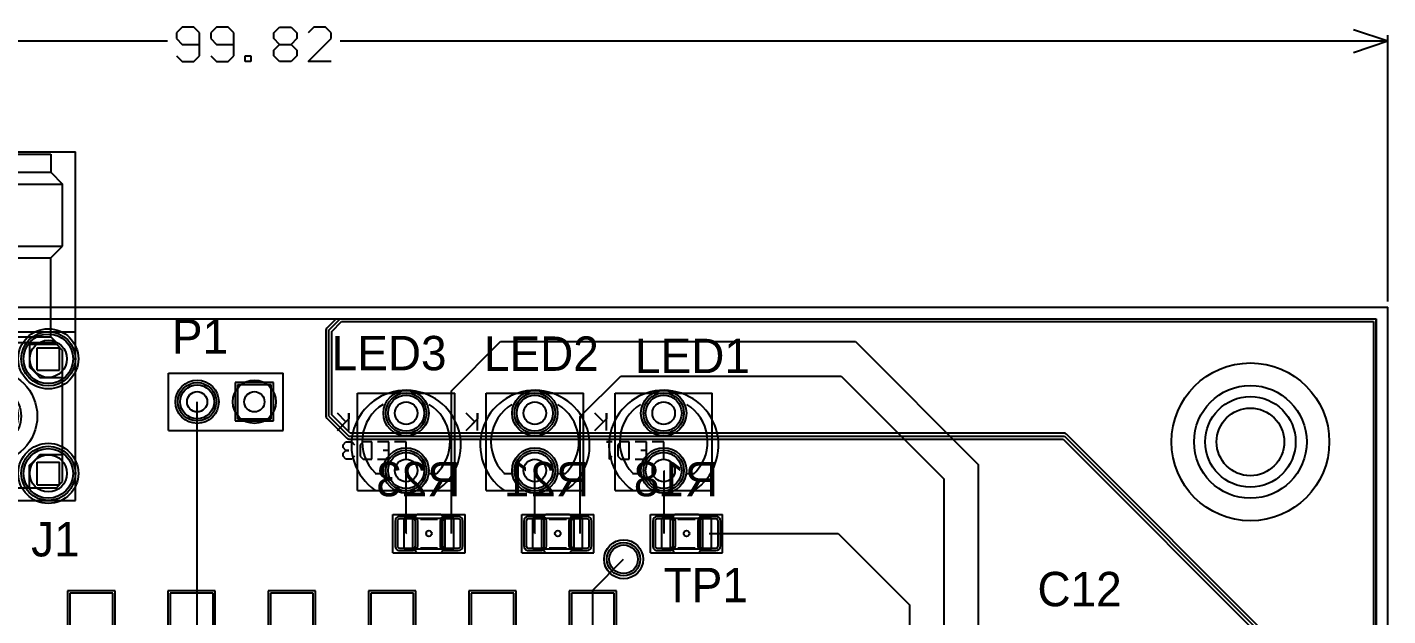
# Model space of a CAD drawing. Header units: millimetres. Extents: x 33 to 144, y 76 to 149.
# Drawn here: x 83.8 to 144.1, y 122.8 to 148.9 of the extents above; entities that cross this region are included whole.
import ezdxf

# ---------------------------------------------------------------- set-up
doc = ezdxf.new("R2010")
doc.units = ezdxf.units.MM
for name, color, linetype in [('BottomLayer', 5, 'Continuous'), ('BottomOverlay', 54, 'Continuous'), ('BottomPaste', 16, 'Continuous'), ('BottomSolder', 6, 'Continuous'), ('DrillGuide', 244, 'Continuous'), ('InternalPlane1', 76, 'Continuous'), ('InternalPlane2', 16, 'Continuous'), ('Mechanical13', 56, 'Continuous'), ('Mechanical15', 56, 'Continuous'), ('MultiLayer', 9, 'Continuous'), ('PadHoleLayer', 156, 'Continuous'), ('TopLayer', 1, 'Continuous'), ('TopOverlay', 2, 'Continuous'), ('TopPaste', 8, 'Continuous'), ('TopSolder', 216, 'Continuous'), ('ViaHoleLayer', 16, 'Continuous')]:
    doc.layers.add(name, color=color, linetype=linetype)

# ---------------------------------------------------------------- blocks, each defined once
blk = doc.blocks.new('RESC2012X70N_B_9')
at = {"layer": 'BottomLayer'}
for p, q in [((-0.7, 0.65), (-1.3, 0.65)), ((-0.525, 0.85), (-0.725, 0.65)), ((-0.725, 0.65), (-0.725, -0.65)), ((0.525, 0.85), (-0.525, 0.85)), ((0.725, 0.65), (0.525, 0.85)), ((1.3, 0.65), (0.7, 0.65)), ((0.725, -0.65), (0.725, 0.65)), ((-1.4, 0.55), (-1.4, -0.55)), ((-0.6, -0.55), (-0.6, 0.55)), ((0.6, 0.55), (0.6, -0.55)), ((1.4, -0.55), (1.4, 0.55)), ((-1.3, -0.65), (-0.7, -0.65)), ((-0.725, -0.65), (-0.525, -0.85)), ((-0.525, -0.85), (0.525, -0.85)), ((0.525, -0.85), (0.725, -0.65)), ((0.7, -0.65), (1.3, -0.65))]:
    blk.add_line(p, q, dxfattribs=at)
for centre, start, end in [((-1.3, 0.55), 90, 180), ((-0.7, 0.55), 0, 90), ((0.7, 0.55), 90, 180), ((1.3, 0.55), 0, 90), ((-1.3, -0.55), 180, 270), ((-0.7, -0.55), 270, 0), ((0.7, -0.55), 180, 270), ((1.3, -0.55), 270, 0)]:
    blk.add_arc(centre, 0.1, start, end, dxfattribs=at)
at = {"layer": 'BottomOverlay'}
for p, q in [((-0.381, 0.635), (0.381, 0.635)), ((-0.381, -0.635), (0.381, -0.635))]:
    blk.add_line(p, q, dxfattribs=at)
at = {"layer": 'BottomPaste'}
for p, q in [((-0.7, 0.65), (-1.3, 0.65)), ((1.3, 0.65), (0.7, 0.65)), ((-1.4, 0.55), (-1.4, -0.55)), ((-0.6, -0.55), (-0.6, 0.55)), ((0.6, 0.55), (0.6, -0.55)), ((1.4, -0.55), (1.4, 0.55)), ((-1.3, -0.65), (-0.7, -0.65)), ((0.7, -0.65), (1.3, -0.65))]:
    blk.add_line(p, q, dxfattribs=at)
for centre, start, end in [((-1.3, 0.55), 90, 180), ((-0.7, 0.55), 0, 90), ((0.7, 0.55), 90, 180), ((1.3, 0.55), 0, 90), ((-1.3, -0.55), 180, 270), ((-0.7, -0.55), 270, 0), ((0.7, -0.55), 180, 270), ((1.3, -0.55), 270, 0)]:
    blk.add_arc(centre, 0.1, start, end, dxfattribs=at)
at = {"layer": 'BottomSolder'}
for p, q in [((-0.7, 0.752), (-1.3, 0.752)), ((1.3, 0.752), (0.7, 0.752)), ((-1.502, 0.55), (-1.502, -0.55)), ((-0.498, -0.55), (-0.498, 0.55)), ((0.498, 0.55), (0.498, -0.55)), ((1.502, -0.55), (1.502, 0.55)), ((-1.3, -0.752), (-0.7, -0.752)), ((0.7, -0.752), (1.3, -0.752))]:
    blk.add_line(p, q, dxfattribs=at)
for centre, start, end in [((-1.3, 0.55), 90, 180), ((-0.7, 0.55), 0, 90), ((0.7, 0.55), 90, 180), ((1.3, 0.55), 0, 90), ((-1.3, -0.55), 180, 270), ((-0.7, -0.55), 270, 0), ((0.7, -0.55), 180, 270), ((1.3, -0.55), 270, 0)]:
    blk.add_arc(centre, 0.202, start, end, dxfattribs=at)
at = {"layer": 'Mechanical13'}
for p, q in [((-1.1, 0.675), (-0.6, 0.675)), ((-1.1, -0.675), (-1.1, 0.675)), ((-0.6, -0.675), (-0.6, 0.675)), ((-0.6, 0.674), (0.6, 0.674)), ((-0.6, 0.674), (0.6, 0.674)), ((0.6, -0.675), (0.6, 0.675)), ((0.6, 0.675), (1.1, 0.675)), ((1.1, -0.675), (1.1, 0.675)), ((-1.1, -0.675), (-0.6, -0.675)), ((-0.6, -0.674), (0.6, -0.674)), ((-0.6, -0.674), (0.6, -0.674)), ((0.6, -0.675), (1.1, -0.675))]:
    blk.add_line(p, q, dxfattribs=at)
at = {"layer": 'Mechanical15'}
for p, q in [((-1.6, 0.85), (1.6, 0.85)), ((-1.6, -0.85), (-1.6, 0.85)), ((1.6, -0.85), (1.6, 0.85)), ((-1.6, -0.85), (1.6, -0.85))]:
    blk.add_line(p, q, dxfattribs=at)
blk.add_circle((0, 0), 0.127, dxfattribs=at)
blk = doc.blocks.new('RESC2012X70N_B_10')
at = {"layer": 'BottomLayer'}
for p, q in [((-0.7, 0.65), (-1.3, 0.65)), ((-0.525, 0.85), (-0.725, 0.65)), ((-0.725, 0.65), (-0.725, -0.65)), ((0.525, 0.85), (-0.525, 0.85)), ((0.725, 0.65), (0.525, 0.85)), ((1.3, 0.65), (0.7, 0.65)), ((0.725, -0.65), (0.725, 0.65)), ((-1.4, 0.55), (-1.4, -0.55)), ((-0.6, -0.55), (-0.6, 0.55)), ((0.6, 0.55), (0.6, -0.55)), ((1.4, -0.55), (1.4, 0.55)), ((-1.3, -0.65), (-0.7, -0.65)), ((-0.725, -0.65), (-0.525, -0.85)), ((-0.525, -0.85), (0.525, -0.85)), ((0.525, -0.85), (0.725, -0.65)), ((0.7, -0.65), (1.3, -0.65))]:
    blk.add_line(p, q, dxfattribs=at)
for centre, start, end in [((-1.3, 0.55), 90, 180), ((-0.7, 0.55), 0, 90), ((0.7, 0.55), 90, 180), ((1.3, 0.55), 0, 90), ((-1.3, -0.55), 180, 270), ((-0.7, -0.55), 270, 0), ((0.7, -0.55), 180, 270), ((1.3, -0.55), 270, 0)]:
    blk.add_arc(centre, 0.1, start, end, dxfattribs=at)
at = {"layer": 'BottomOverlay'}
for p, q in [((-0.381, 0.635), (0.381, 0.635)), ((-0.381, -0.635), (0.381, -0.635))]:
    blk.add_line(p, q, dxfattribs=at)
at = {"layer": 'BottomPaste'}
for p, q in [((-0.7, 0.65), (-1.3, 0.65)), ((1.3, 0.65), (0.7, 0.65)), ((-1.4, 0.55), (-1.4, -0.55)), ((-0.6, -0.55), (-0.6, 0.55)), ((0.6, 0.55), (0.6, -0.55)), ((1.4, -0.55), (1.4, 0.55)), ((-1.3, -0.65), (-0.7, -0.65)), ((0.7, -0.65), (1.3, -0.65))]:
    blk.add_line(p, q, dxfattribs=at)
for centre, start, end in [((-1.3, 0.55), 90, 180), ((-0.7, 0.55), 0, 90), ((0.7, 0.55), 90, 180), ((1.3, 0.55), 0, 90), ((-1.3, -0.55), 180, 270), ((-0.7, -0.55), 270, 0), ((0.7, -0.55), 180, 270), ((1.3, -0.55), 270, 0)]:
    blk.add_arc(centre, 0.1, start, end, dxfattribs=at)
at = {"layer": 'BottomSolder'}
for p, q in [((-0.7, 0.752), (-1.3, 0.752)), ((1.3, 0.752), (0.7, 0.752)), ((-1.502, 0.55), (-1.502, -0.55)), ((-0.498, -0.55), (-0.498, 0.55)), ((0.498, 0.55), (0.498, -0.55)), ((1.502, -0.55), (1.502, 0.55)), ((-1.3, -0.752), (-0.7, -0.752)), ((0.7, -0.752), (1.3, -0.752))]:
    blk.add_line(p, q, dxfattribs=at)
for centre, start, end in [((-1.3, 0.55), 90, 180), ((-0.7, 0.55), 0, 90), ((0.7, 0.55), 90, 180), ((1.3, 0.55), 0, 90), ((-1.3, -0.55), 180, 270), ((-0.7, -0.55), 270, 0), ((0.7, -0.55), 180, 270), ((1.3, -0.55), 270, 0)]:
    blk.add_arc(centre, 0.202, start, end, dxfattribs=at)
at = {"layer": 'Mechanical13'}
for p, q in [((-1.1, 0.675), (-0.6, 0.675)), ((-1.1, -0.675), (-1.1, 0.675)), ((-0.6, -0.675), (-0.6, 0.675)), ((-0.6, 0.674), (0.6, 0.674)), ((-0.6, 0.674), (0.6, 0.674)), ((0.6, -0.675), (0.6, 0.675)), ((0.6, 0.675), (1.1, 0.675)), ((1.1, -0.675), (1.1, 0.675)), ((-1.1, -0.675), (-0.6, -0.675)), ((-0.6, -0.674), (0.6, -0.674)), ((-0.6, -0.674), (0.6, -0.674)), ((0.6, -0.675), (1.1, -0.675))]:
    blk.add_line(p, q, dxfattribs=at)
at = {"layer": 'Mechanical15'}
for p, q in [((-1.6, 0.85), (1.6, 0.85)), ((-1.6, -0.85), (-1.6, 0.85)), ((1.6, -0.85), (1.6, 0.85)), ((-1.6, -0.85), (1.6, -0.85))]:
    blk.add_line(p, q, dxfattribs=at)
blk.add_circle((0, 0), 0.127, dxfattribs=at)
blk = doc.blocks.new('RESC2012X70N_B_11')
at = {"layer": 'BottomLayer'}
for p, q in [((-0.7, 0.65), (-1.3, 0.65)), ((-0.525, 0.85), (-0.725, 0.65)), ((-0.725, 0.65), (-0.725, -0.65)), ((0.525, 0.85), (-0.525, 0.85)), ((0.725, 0.65), (0.525, 0.85)), ((1.3, 0.65), (0.7, 0.65)), ((0.725, -0.65), (0.725, 0.65)), ((-1.4, 0.55), (-1.4, -0.55)), ((-0.6, -0.55), (-0.6, 0.55)), ((0.6, 0.55), (0.6, -0.55)), ((1.4, -0.55), (1.4, 0.55)), ((-1.3, -0.65), (-0.7, -0.65)), ((-0.725, -0.65), (-0.525, -0.85)), ((-0.525, -0.85), (0.525, -0.85)), ((0.525, -0.85), (0.725, -0.65)), ((0.7, -0.65), (1.3, -0.65))]:
    blk.add_line(p, q, dxfattribs=at)
for centre, start, end in [((-1.3, 0.55), 90, 180), ((-0.7, 0.55), 0, 90), ((0.7, 0.55), 90, 180), ((1.3, 0.55), 0, 90), ((-1.3, -0.55), 180, 270), ((-0.7, -0.55), 270, 0), ((0.7, -0.55), 180, 270), ((1.3, -0.55), 270, 0)]:
    blk.add_arc(centre, 0.1, start, end, dxfattribs=at)
at = {"layer": 'BottomOverlay'}
for p, q in [((-0.381, 0.635), (0.381, 0.635)), ((-0.381, -0.635), (0.381, -0.635))]:
    blk.add_line(p, q, dxfattribs=at)
at = {"layer": 'BottomPaste'}
for p, q in [((-0.7, 0.65), (-1.3, 0.65)), ((1.3, 0.65), (0.7, 0.65)), ((-1.4, 0.55), (-1.4, -0.55)), ((-0.6, -0.55), (-0.6, 0.55)), ((0.6, 0.55), (0.6, -0.55)), ((1.4, -0.55), (1.4, 0.55)), ((-1.3, -0.65), (-0.7, -0.65)), ((0.7, -0.65), (1.3, -0.65))]:
    blk.add_line(p, q, dxfattribs=at)
for centre, start, end in [((-1.3, 0.55), 90, 180), ((-0.7, 0.55), 0, 90), ((0.7, 0.55), 90, 180), ((1.3, 0.55), 0, 90), ((-1.3, -0.55), 180, 270), ((-0.7, -0.55), 270, 0), ((0.7, -0.55), 180, 270), ((1.3, -0.55), 270, 0)]:
    blk.add_arc(centre, 0.1, start, end, dxfattribs=at)
at = {"layer": 'BottomSolder'}
for p, q in [((-0.7, 0.752), (-1.3, 0.752)), ((1.3, 0.752), (0.7, 0.752)), ((-1.502, 0.55), (-1.502, -0.55)), ((-0.498, -0.55), (-0.498, 0.55)), ((0.498, 0.55), (0.498, -0.55)), ((1.502, -0.55), (1.502, 0.55)), ((-1.3, -0.752), (-0.7, -0.752)), ((0.7, -0.752), (1.3, -0.752))]:
    blk.add_line(p, q, dxfattribs=at)
for centre, start, end in [((-1.3, 0.55), 90, 180), ((-0.7, 0.55), 0, 90), ((0.7, 0.55), 90, 180), ((1.3, 0.55), 0, 90), ((-1.3, -0.55), 180, 270), ((-0.7, -0.55), 270, 0), ((0.7, -0.55), 180, 270), ((1.3, -0.55), 270, 0)]:
    blk.add_arc(centre, 0.202, start, end, dxfattribs=at)
at = {"layer": 'Mechanical13'}
for p, q in [((-1.1, 0.675), (-0.6, 0.675)), ((-1.1, -0.675), (-1.1, 0.675)), ((-0.6, -0.675), (-0.6, 0.675)), ((-0.6, 0.674), (0.6, 0.674)), ((-0.6, 0.674), (0.6, 0.674)), ((0.6, -0.675), (0.6, 0.675)), ((0.6, 0.675), (1.1, 0.675)), ((1.1, -0.675), (1.1, 0.675)), ((-1.1, -0.675), (-0.6, -0.675)), ((-0.6, -0.674), (0.6, -0.674)), ((-0.6, -0.674), (0.6, -0.674)), ((0.6, -0.675), (1.1, -0.675))]:
    blk.add_line(p, q, dxfattribs=at)
at = {"layer": 'Mechanical15'}
for p, q in [((-1.6, 0.85), (1.6, 0.85)), ((-1.6, -0.85), (-1.6, 0.85)), ((1.6, -0.85), (1.6, 0.85)), ((-1.6, -0.85), (1.6, -0.85))]:
    blk.add_line(p, q, dxfattribs=at)
blk.add_circle((0, 0), 0.127, dxfattribs=at)
blk = doc.blocks.new('DRA818__________34')
at = {"layer": 'DrillGuide'}
for p, q in [((12.829, 10.3), (12.321, 10.3)), ((12.575, 10.554), (12.575, 10.046))]:
    blk.add_line(p, q, dxfattribs=at)
at = {"layer": 'TopLayer'}
for p, q in [((-15.075, 12.05), (-15.075, 8.55)), ((-13.175, 12.05), (-15.075, 12.05)), ((-13.175, 8.55), (-13.175, 12.05)), ((-10.625, 12.05), (-10.625, 8.55)), ((-8.725, 12.05), (-10.625, 12.05)), ((-8.725, 8.55), (-8.725, 12.05)), ((-6.175, 12.05), (-6.175, 8.55)), ((-4.275, 12.05), (-6.175, 12.05)), ((-4.275, 8.55), (-4.275, 12.05)), ((-1.725, 12.05), (-1.725, 8.55)), ((0.175, 12.05), (-1.725, 12.05)), ((0.175, 8.55), (0.175, 12.05)), ((2.725, 12.05), (2.725, 8.55)), ((4.625, 12.05), (2.725, 12.05)), ((4.625, 8.55), (4.625, 12.05)), ((7.175, 12.05), (7.175, 8.55)), ((9.075, 12.05), (7.175, 12.05)), ((9.075, 8.55), (9.075, 12.05)), ((11.625, 12.05), (11.625, 8.55)), ((13.525, 12.05), (11.625, 12.05)), ((13.525, 8.55), (13.525, 12.05)), ((-22.1, 9.2), (-22.1, 2.5)), ((-17.5, 9.2), (-22.1, 9.2)), ((-17.5, 2.5), (-17.5, 9.2)), ((-15.075, 8.55), (-13.175, 8.55)), ((-10.625, 8.55), (-8.725, 8.55)), ((-6.175, 8.55), (-4.275, 8.55)), ((-1.725, 8.55), (0.175, 8.55)), ((2.725, 8.55), (4.625, 8.55)), ((7.175, 8.55), (9.075, 8.55)), ((11.625, 8.55), (13.525, 8.55)), ((19.95, 7.449), (16.45, 7.449)), ((16.45, 7.449), (16.45, 5.549)), ((19.95, 5.549), (19.95, 7.449)), ((16.45, 5.549), (19.95, 5.549)), ((-22.1, 2.5), (-17.5, 2.5)), ((19.95, 2.85), (16.45, 2.85)), ((16.45, 2.85), (16.45, 0.95)), ((19.95, 0.95), (19.95, 2.85)), ((16.45, 0.95), (19.95, 0.95)), ((-22.1, -1.1), (-22.1, -10)), ((-17.5, -1.1), (-22.1, -1.1)), ((-17.5, -10), (-17.5, -1.1)), ((19.95, -1.751), (16.45, -1.751)), ((16.45, -1.751), (16.45, -3.651)), ((19.95, -3.651), (19.95, -1.751)), ((16.45, -3.651), (19.95, -3.651)), ((19.95, -6.351), (16.45, -6.351)), ((16.45, -6.351), (16.45, -8.251)), ((19.95, -8.251), (19.95, -6.351)), ((16.45, -8.251), (19.95, -8.251)), ((-15.075, -9.35), (-15.075, -12.85)), ((-13.175, -9.35), (-15.075, -9.35)), ((-13.175, -12.85), (-13.175, -9.35)), ((-10.625, -9.35), (-10.625, -12.85)), ((-8.725, -9.35), (-10.625, -9.35)), ((-8.725, -12.85), (-8.725, -9.35)), ((-6.175, -9.35), (-6.175, -12.85)), ((-4.275, -9.35), (-6.175, -9.35)), ((-4.275, -12.85), (-4.275, -9.35)), ((-1.725, -9.35), (-1.725, -12.85)), ((0.175, -9.35), (-1.725, -9.35)), ((0.175, -12.85), (0.175, -9.35)), ((2.725, -9.35), (2.725, -12.85)), ((4.625, -9.35), (2.725, -9.35)), ((4.625, -12.85), (4.625, -9.35)), ((7.175, -9.35), (7.175, -12.85)), ((9.075, -9.35), (7.175, -9.35)), ((9.075, -12.85), (9.075, -9.35)), ((11.625, -9.35), (11.625, -12.85)), ((13.525, -9.35), (11.625, -9.35)), ((13.525, -12.85), (13.525, -9.35)), ((-22.1, -10), (-17.5, -10)), ((-15.075, -12.85), (-13.175, -12.85)), ((-10.625, -12.85), (-8.725, -12.85)), ((-6.175, -12.85), (-4.275, -12.85)), ((-1.725, -12.85), (0.175, -12.85)), ((2.725, -12.85), (4.625, -12.85)), ((7.175, -12.85), (9.075, -12.85)), ((11.625, -12.85), (13.525, -12.85))]:
    blk.add_line(p, q, dxfattribs=at)
at = {"layer": 'TopOverlay'}
for p, q in [((-18.415, 9.144), (-18.415, -9.906)), ((17.145, 9.144), (-18.415, 9.144)), ((17.145, 9.144), (17.145, -9.906)), ((17.145, -9.906), (-18.415, -9.906))]:
    blk.add_line(p, q, dxfattribs=at)
blk.add_circle((-17.2, 11.6), 0.764, dxfattribs=at)
at = {"layer": 'TopPaste'}
for p, q in [((-15.075, 12.05), (-15.075, 8.55)), ((-13.175, 12.05), (-15.075, 12.05)), ((-13.175, 8.55), (-13.175, 12.05)), ((-10.625, 12.05), (-10.625, 8.55)), ((-8.725, 12.05), (-10.625, 12.05)), ((-8.725, 8.55), (-8.725, 12.05)), ((-6.175, 12.05), (-6.175, 8.55)), ((-4.275, 12.05), (-6.175, 12.05)), ((-4.275, 8.55), (-4.275, 12.05)), ((-1.725, 12.05), (-1.725, 8.55)), ((0.175, 12.05), (-1.725, 12.05)), ((0.175, 8.55), (0.175, 12.05)), ((2.725, 12.05), (2.725, 8.55)), ((4.625, 12.05), (2.725, 12.05)), ((4.625, 8.55), (4.625, 12.05)), ((7.175, 12.05), (7.175, 8.55)), ((9.075, 12.05), (7.175, 12.05)), ((9.075, 8.55), (9.075, 12.05)), ((11.625, 12.05), (11.625, 8.55)), ((13.525, 12.05), (11.625, 12.05)), ((13.525, 8.55), (13.525, 12.05)), ((-15.075, 8.55), (-13.175, 8.55)), ((-10.625, 8.55), (-8.725, 8.55)), ((-6.175, 8.55), (-4.275, 8.55)), ((-1.725, 8.55), (0.175, 8.55)), ((2.725, 8.55), (4.625, 8.55)), ((7.175, 8.55), (9.075, 8.55)), ((11.625, 8.55), (13.525, 8.55)), ((19.95, 7.449), (16.45, 7.449)), ((16.45, 7.449), (16.45, 5.549)), ((19.95, 5.549), (19.95, 7.449)), ((16.45, 5.549), (19.95, 5.549)), ((19.95, 2.85), (16.45, 2.85)), ((16.45, 2.85), (16.45, 0.95)), ((19.95, 0.95), (19.95, 2.85)), ((16.45, 0.95), (19.95, 0.95)), ((19.95, -1.751), (16.45, -1.751)), ((16.45, -1.751), (16.45, -3.651)), ((19.95, -3.651), (19.95, -1.751)), ((16.45, -3.651), (19.95, -3.651)), ((19.95, -6.351), (16.45, -6.351)), ((16.45, -6.351), (16.45, -8.251)), ((19.95, -8.251), (19.95, -6.351)), ((16.45, -8.251), (19.95, -8.251)), ((-15.075, -9.35), (-15.075, -12.85)), ((-13.175, -9.35), (-15.075, -9.35)), ((-13.175, -12.85), (-13.175, -9.35)), ((-10.625, -9.35), (-10.625, -12.85)), ((-8.725, -9.35), (-10.625, -9.35)), ((-8.725, -12.85), (-8.725, -9.35)), ((-6.175, -9.35), (-6.175, -12.85)), ((-4.275, -9.35), (-6.175, -9.35)), ((-4.275, -12.85), (-4.275, -9.35)), ((-1.725, -9.35), (-1.725, -12.85)), ((0.175, -9.35), (-1.725, -9.35)), ((0.175, -12.85), (0.175, -9.35)), ((2.725, -9.35), (2.725, -12.85)), ((4.625, -9.35), (2.725, -9.35)), ((4.625, -12.85), (4.625, -9.35)), ((7.175, -9.35), (7.175, -12.85)), ((9.075, -9.35), (7.175, -9.35)), ((9.075, -12.85), (9.075, -9.35)), ((11.625, -9.35), (11.625, -12.85)), ((13.525, -9.35), (11.625, -9.35)), ((13.525, -12.85), (13.525, -9.35)), ((-15.075, -12.85), (-13.175, -12.85)), ((-10.625, -12.85), (-8.725, -12.85)), ((-6.175, -12.85), (-4.275, -12.85)), ((-1.725, -12.85), (0.175, -12.85)), ((2.725, -12.85), (4.625, -12.85)), ((7.175, -12.85), (9.075, -12.85)), ((11.625, -12.85), (13.525, -12.85))]:
    blk.add_line(p, q, dxfattribs=at)
at = {"layer": 'TopSolder'}
for p, q in [((-15.177, 12.152), (-15.177, 8.448)), ((-13.073, 12.152), (-15.177, 12.152)), ((-13.073, 8.448), (-13.073, 12.152)), ((-10.727, 12.152), (-10.727, 8.448)), ((-8.623, 12.152), (-10.727, 12.152)), ((-8.623, 8.448), (-8.623, 12.152)), ((-6.277, 12.152), (-6.277, 8.448)), ((-4.173, 12.152), (-6.277, 12.152)), ((-4.173, 8.448), (-4.173, 12.152)), ((-1.827, 12.152), (-1.827, 8.448)), ((0.277, 12.152), (-1.827, 12.152)), ((0.277, 8.448), (0.277, 12.152)), ((2.623, 12.152), (2.623, 8.448)), ((4.727, 12.152), (2.623, 12.152)), ((4.727, 8.448), (4.727, 12.152)), ((7.073, 12.152), (7.073, 8.448)), ((9.177, 12.152), (7.073, 12.152)), ((9.177, 8.448), (9.177, 12.152)), ((11.523, 12.152), (11.523, 8.448)), ((13.627, 12.152), (11.523, 12.152)), ((13.627, 8.448), (13.627, 12.152)), ((-15.177, 8.448), (-13.073, 8.448)), ((-10.727, 8.448), (-8.623, 8.448)), ((-6.277, 8.448), (-4.173, 8.448)), ((-1.827, 8.448), (0.277, 8.448)), ((2.623, 8.448), (4.727, 8.448)), ((7.073, 8.448), (9.177, 8.448)), ((11.523, 8.448), (13.627, 8.448)), ((20.052, 7.551), (16.348, 7.551)), ((16.348, 7.551), (16.348, 5.447)), ((20.052, 5.447), (20.052, 7.551)), ((16.348, 5.447), (20.052, 5.447)), ((20.052, 2.952), (16.348, 2.952)), ((16.348, 2.952), (16.348, 0.848)), ((20.052, 0.848), (20.052, 2.952)), ((16.348, 0.848), (20.052, 0.848)), ((20.052, -1.649), (16.348, -1.649)), ((16.348, -1.649), (16.348, -3.753)), ((20.052, -3.753), (20.052, -1.649)), ((16.348, -3.753), (20.052, -3.753)), ((20.052, -6.249), (16.348, -6.249)), ((16.348, -6.249), (16.348, -8.353)), ((20.052, -8.353), (20.052, -6.249)), ((16.348, -8.353), (20.052, -8.353)), ((-15.177, -9.248), (-15.177, -12.952)), ((-13.073, -9.248), (-15.177, -9.248)), ((-13.073, -12.952), (-13.073, -9.248)), ((-10.727, -9.248), (-10.727, -12.952)), ((-8.623, -9.248), (-10.727, -9.248)), ((-8.623, -12.952), (-8.623, -9.248)), ((-6.277, -9.248), (-6.277, -12.952)), ((-4.173, -9.248), (-6.277, -9.248)), ((-4.173, -12.952), (-4.173, -9.248)), ((-1.827, -9.248), (-1.827, -12.952)), ((0.277, -9.248), (-1.827, -9.248)), ((0.277, -12.952), (0.277, -9.248)), ((2.623, -9.248), (2.623, -12.952)), ((4.727, -9.248), (2.623, -9.248)), ((4.727, -12.952), (4.727, -9.248)), ((7.073, -9.248), (7.073, -12.952)), ((9.177, -9.248), (7.073, -9.248)), ((9.177, -12.952), (9.177, -9.248)), ((11.523, -9.248), (11.523, -12.952)), ((13.627, -9.248), (11.523, -9.248)), ((13.627, -12.952), (13.627, -9.248)), ((-15.177, -12.952), (-13.073, -12.952)), ((-10.727, -12.952), (-8.623, -12.952)), ((-6.277, -12.952), (-4.173, -12.952)), ((-1.827, -12.952), (0.277, -12.952)), ((2.623, -12.952), (4.727, -12.952)), ((7.073, -12.952), (9.177, -12.952)), ((11.523, -12.952), (13.627, -12.952))]:
    blk.add_line(p, q, dxfattribs=at)
blk = doc.blocks.new('TP_R60_37')
at = {"layer": 'Mechanical13'}
blk.add_circle((0, 0), 0.635, dxfattribs=at)
at = {"layer": 'TopLayer'}
blk.add_circle((0, 0), 0.635, dxfattribs=at)
at = {"layer": 'TopOverlay'}
blk.add_circle((0, 0), 0.864, dxfattribs=at)
at = {"layer": 'TopSolder'}
blk.add_circle((0, 0), 0.737, dxfattribs=at)
blk = doc.blocks.new('HDR1X2_50')
at = {"layer": 'BottomLayer'}
for p, q in [((-0.75, 0.75), (-0.75, -0.75)), ((0.75, 0.75), (-0.75, 0.75)), ((0.75, -0.75), (0.75, 0.75)), ((-0.75, -0.75), (0.75, -0.75))]:
    blk.add_line(p, q, dxfattribs=at)
blk.add_circle((2.54, 0), 0.75, dxfattribs=at)
at = {"layer": 'BottomSolder'}
for p, q in [((-0.852, 0.852), (-0.852, -0.852)), ((0.852, 0.852), (-0.852, 0.852)), ((0.852, -0.852), (0.852, 0.852)), ((-0.852, -0.852), (0.852, -0.852))]:
    blk.add_line(p, q, dxfattribs=at)
blk.add_circle((2.54, 0), 0.852, dxfattribs=at)
at = {"layer": 'InternalPlane1'}
blk.add_circle((2.54, 0), 0.958, dxfattribs=at)
at = {"layer": 'InternalPlane2'}
for centre in [(0, 0), (2.54, 0)]:
    blk.add_circle(centre, 0.958, dxfattribs=at)
at = {"layer": 'MultiLayer'}
for p, q in [((-0.75, 0.75), (-0.75, -0.75)), ((0.75, 0.75), (-0.75, 0.75)), ((0.75, -0.75), (0.75, 0.75)), ((-0.75, -0.75), (0.75, -0.75))]:
    blk.add_line(p, q, dxfattribs=at)
blk.add_circle((2.54, 0), 0.75, dxfattribs=at)
at = {"layer": 'PadHoleLayer'}
for centre in [(0, 0), (2.54, 0)]:
    blk.add_circle(centre, 0.45, dxfattribs=at)
at = {"layer": 'TopLayer'}
for p, q in [((-0.75, 0.75), (-0.75, -0.75)), ((0.75, 0.75), (-0.75, 0.75)), ((0.75, -0.75), (0.75, 0.75)), ((-0.75, -0.75), (0.75, -0.75))]:
    blk.add_line(p, q, dxfattribs=at)
blk.add_circle((2.54, 0), 0.75, dxfattribs=at)
at = {"layer": 'TopOverlay'}
for p, q in [((3.81, 1.27), (-1.27, 1.27)), ((-1.27, 1.27), (-1.27, -1.27)), ((3.81, 1.27), (3.81, -1.27)), ((3.81, -1.27), (-1.27, -1.27))]:
    blk.add_line(p, q, dxfattribs=at)
at = {"layer": 'TopSolder'}
for p, q in [((-0.852, 0.852), (-0.852, -0.852)), ((0.852, 0.852), (-0.852, 0.852)), ((0.852, -0.852), (0.852, 0.852)), ((-0.852, -0.852), (0.852, -0.852))]:
    blk.add_line(p, q, dxfattribs=at)
blk.add_circle((2.54, 0), 0.852, dxfattribs=at)
blk = doc.blocks.new('T____3___51')
at = {"layer": 'BottomLayer'}
for centre in [(-1.27, 0), (1.27, 0)]:
    blk.add_circle(centre, 0.8, dxfattribs=at)
at = {"layer": 'BottomSolder'}
for centre in [(-1.27, 0), (1.27, 0)]:
    blk.add_circle(centre, 0.902, dxfattribs=at)
at = {"layer": 'InternalPlane1'}
for centre in [(-1.27, 0), (1.27, 0)]:
    blk.add_circle(centre, 1.008, dxfattribs=at)
at = {"layer": 'InternalPlane2'}
blk.add_circle((1.27, 0), 1.008, dxfattribs=at)
at = {"layer": 'Mechanical13'}
for p, q in [((-2.159, -2.159), (-2.159, 2.159)), ((2.159, 2.159), (-2.159, 2.159)), ((2.159, -2.159), (2.159, 2.159)), ((2.159, -2.159), (-2.159, -2.159))]:
    blk.add_line(p, q, dxfattribs=at)
at = {"layer": 'Mechanical15'}
for p, q in [((2.159, -1.379), (2.159, 1.358)), ((0.762, 0), (0, 0)), ((0, 0), (0, -0.508)), ((0.762, -0.762), (0, -0.762)), ((0, -0.762), (0, -1.27)), ((0.381, -0.762), (0.381, -1.016)), ((0.762, -1.27), (0.762, -0.762)), ((0.762, -1.524), (0, -1.524)), ((0, -1.524), (0, -1.904)), ((0.762, -1.904), (0.762, -1.524)), ((0, -1.904), (0.127, -2.031)), ((0, -2.412), (0.127, -2.285)), ((0, -2.666), (0, -2.412)), ((0.127, -2.031), (0.635, -2.031)), ((0.635, -2.031), (0.762, -1.904)), ((0.635, -2.285), (0.762, -2.412)), ((0.762, -2.412), (0.762, -2.666)), ((-0.508, -2.54), (-1.27, -2.54)), ((-1.27, -2.54), (-1.016, -2.54)), ((-0.889, -2.667), (-1.27, -3.048)), ((-1.016, -2.54), (-0.508, -3.048)), ((-0.508, -3.048), (-0.889, -2.667)), ((0.127, -2.793), (0, -2.666)), ((0.254, -2.793), (0.127, -2.793)), ((0.381, -2.666), (0.254, -2.793)), ((0.381, -2.666), (0.381, -2.539)), ((0.381, -2.539), (0.381, -2.666)), ((0.508, -2.793), (0.381, -2.666)), ((0.635, -2.793), (0.508, -2.793)), ((0.762, -2.666), (0.635, -2.793))]:
    blk.add_line(p, q, dxfattribs=at)
blk.add_arc((0.143, 0.003), 2.429, 33.89637, 325.2841, dxfattribs=at)
at = {"layer": 'MultiLayer'}
for centre in [(-1.27, 0), (1.27, 0)]:
    blk.add_circle(centre, 0.8, dxfattribs=at)
at = {"layer": 'PadHoleLayer'}
for centre in [(-1.27, 0), (1.27, 0)]:
    blk.add_circle(centre, 0.5, dxfattribs=at)
at = {"layer": 'TopLayer'}
for centre in [(-1.27, 0), (1.27, 0)]:
    blk.add_circle(centre, 0.8, dxfattribs=at)
at = {"layer": 'TopOverlay'}
for p, q in [((1.397, 1.358), (1.312, 1.443)), ((1.397, 1.016), (1.397, 1.358)), ((1.397, -1.379), (1.397, -1.016)), ((-0.508, -2.54), (-1.27, -2.54)), ((-1.27, -2.54), (-1.016, -2.54)), ((-0.889, -2.667), (-1.27, -3.048)), ((-1.016, -2.54), (-0.508, -3.048)), ((-0.508, -3.048), (-0.889, -2.667))]:
    blk.add_line(p, q, dxfattribs=at)
for start, end in [(47.72635, 148.3925), (211.6075, 315)]:
    blk.add_arc((0, 0), 1.95, start, end, dxfattribs=at)
at = {"layer": 'TopSolder'}
for centre in [(-1.27, 0), (1.27, 0)]:
    blk.add_circle(centre, 0.902, dxfattribs=at)
blk = doc.blocks.new('T____3___52')
at = {"layer": 'BottomLayer'}
for centre in [(-1.27, 0), (1.27, 0)]:
    blk.add_circle(centre, 0.8, dxfattribs=at)
at = {"layer": 'BottomSolder'}
for centre in [(-1.27, 0), (1.27, 0)]:
    blk.add_circle(centre, 0.902, dxfattribs=at)
at = {"layer": 'InternalPlane1'}
for centre in [(-1.27, 0), (1.27, 0)]:
    blk.add_circle(centre, 1.008, dxfattribs=at)
at = {"layer": 'InternalPlane2'}
blk.add_circle((1.27, 0), 1.008, dxfattribs=at)
at = {"layer": 'Mechanical13'}
for p, q in [((-2.159, -2.159), (-2.159, 2.159)), ((2.159, 2.159), (-2.159, 2.159)), ((2.159, -2.159), (2.159, 2.159)), ((2.159, -2.159), (-2.159, -2.159))]:
    blk.add_line(p, q, dxfattribs=at)
at = {"layer": 'Mechanical15'}
for p, q in [((2.159, -1.379), (2.159, 1.358)), ((-0.508, -2.54), (-1.27, -2.54)), ((-1.27, -2.54), (-1.016, -2.54)), ((-0.889, -2.667), (-1.27, -3.048)), ((-1.016, -2.54), (-0.508, -3.048)), ((-0.508, -3.048), (-0.889, -2.667))]:
    blk.add_line(p, q, dxfattribs=at)
blk.add_arc((0.143, 0.003), 2.429, 33.89637, 325.2841, dxfattribs=at)
at = {"layer": 'MultiLayer'}
for centre in [(-1.27, 0), (1.27, 0)]:
    blk.add_circle(centre, 0.8, dxfattribs=at)
at = {"layer": 'PadHoleLayer'}
for centre in [(-1.27, 0), (1.27, 0)]:
    blk.add_circle(centre, 0.5, dxfattribs=at)
at = {"layer": 'TopLayer'}
for centre in [(-1.27, 0), (1.27, 0)]:
    blk.add_circle(centre, 0.8, dxfattribs=at)
at = {"layer": 'TopOverlay'}
for p, q in [((1.397, 1.358), (1.312, 1.443)), ((1.397, 1.016), (1.397, 1.358)), ((1.397, -1.379), (1.397, -1.016)), ((-0.508, -2.54), (-1.27, -2.54)), ((-1.27, -2.54), (-1.016, -2.54)), ((-0.889, -2.667), (-1.27, -3.048)), ((-1.016, -2.54), (-0.508, -3.048)), ((-0.508, -3.048), (-0.889, -2.667))]:
    blk.add_line(p, q, dxfattribs=at)
for start, end in [(47.72635, 148.3925), (211.6075, 315)]:
    blk.add_arc((0, 0), 1.95, start, end, dxfattribs=at)
at = {"layer": 'TopSolder'}
for centre in [(-1.27, 0), (1.27, 0)]:
    blk.add_circle(centre, 0.902, dxfattribs=at)
blk = doc.blocks.new('T____3___53')
at = {"layer": 'BottomLayer'}
for centre in [(-1.27, 0), (1.27, 0)]:
    blk.add_circle(centre, 0.8, dxfattribs=at)
at = {"layer": 'BottomSolder'}
for centre in [(-1.27, 0), (1.27, 0)]:
    blk.add_circle(centre, 0.902, dxfattribs=at)
at = {"layer": 'InternalPlane1'}
for centre in [(-1.27, 0), (1.27, 0)]:
    blk.add_circle(centre, 1.008, dxfattribs=at)
at = {"layer": 'InternalPlane2'}
blk.add_circle((1.27, 0), 1.008, dxfattribs=at)
at = {"layer": 'Mechanical13'}
for p, q in [((-2.159, -2.159), (-2.159, 2.159)), ((2.159, 2.159), (-2.159, 2.159)), ((2.159, -2.159), (2.159, 2.159)), ((2.159, -2.159), (-2.159, -2.159))]:
    blk.add_line(p, q, dxfattribs=at)
at = {"layer": 'Mechanical15'}
for p, q in [((2.159, -1.379), (2.159, 1.358)), ((0.762, 0), (0, 0)), ((0, 0), (0, -0.508)), ((0.762, -0.762), (0, -0.762)), ((0, -0.762), (0, -1.27)), ((0.381, -0.762), (0.381, -1.016)), ((0.762, -1.27), (0.762, -0.762)), ((0.762, -1.524), (0, -1.524)), ((0, -1.524), (0, -1.904)), ((0.762, -1.904), (0.762, -1.524)), ((0, -1.904), (0.127, -2.031)), ((0, -2.285), (0, -2.539)), ((0, -2.539), (0, -2.412)), ((0, -2.412), (0.762, -2.412)), ((0.127, -2.031), (0.635, -2.031)), ((0.635, -2.031), (0.762, -1.904)), ((0.762, -2.412), (0.635, -2.285)), ((-0.508, -2.54), (-1.27, -2.54)), ((-1.27, -2.54), (-1.016, -2.54)), ((-0.889, -2.667), (-1.27, -3.048)), ((-1.016, -2.54), (-0.508, -3.048)), ((-0.508, -3.048), (-0.889, -2.667))]:
    blk.add_line(p, q, dxfattribs=at)
blk.add_arc((0.143, 0.003), 2.429, 33.89637, 325.2841, dxfattribs=at)
at = {"layer": 'MultiLayer'}
for centre in [(-1.27, 0), (1.27, 0)]:
    blk.add_circle(centre, 0.8, dxfattribs=at)
at = {"layer": 'PadHoleLayer'}
for centre in [(-1.27, 0), (1.27, 0)]:
    blk.add_circle(centre, 0.5, dxfattribs=at)
at = {"layer": 'TopLayer'}
for centre in [(-1.27, 0), (1.27, 0)]:
    blk.add_circle(centre, 0.8, dxfattribs=at)
at = {"layer": 'TopOverlay'}
for p, q in [((1.397, 1.358), (1.312, 1.443)), ((1.397, 1.016), (1.397, 1.358)), ((1.397, -1.379), (1.397, -1.016)), ((-0.508, -2.54), (-1.27, -2.54)), ((-1.27, -2.54), (-1.016, -2.54)), ((-0.889, -2.667), (-1.27, -3.048)), ((-1.016, -2.54), (-0.508, -3.048)), ((-0.508, -3.048), (-0.889, -2.667))]:
    blk.add_line(p, q, dxfattribs=at)
for start, end in [(47.72635, 148.3925), (211.6075, 315)]:
    blk.add_arc((0, 0), 1.95, start, end, dxfattribs=at)
at = {"layer": 'TopSolder'}
for centre in [(-1.27, 0), (1.27, 0)]:
    blk.add_circle(centre, 0.902, dxfattribs=at)
blk = doc.blocks.new('ROS_32K249_400L5_V_57')
at = {"layer": 'BottomLayer'}
for centre in [(-2.54, 2.54), (2.54, 2.54), (0, 0), (-2.54, -2.54), (2.54, -2.54)]:
    blk.add_circle(centre, 1.1, dxfattribs=at)
at = {"layer": 'BottomSolder'}
for centre in [(-2.54, 2.54), (2.54, 2.54), (0, 0), (-2.54, -2.54), (2.54, -2.54)]:
    blk.add_circle(centre, 1.202, dxfattribs=at)
at = {"layer": 'InternalPlane1'}
blk.add_circle((0, 0), 1.333, dxfattribs=at)
at = {"layer": 'InternalPlane2'}
for centre in [(-2.54, 2.54), (2.54, 2.54), (0, 0), (-2.54, -2.54), (2.54, -2.54)]:
    blk.add_circle(centre, 1.333, dxfattribs=at)
at = {"layer": 'Mechanical13'}
for p, q in [((-2.65, 11.617), (2.65, 11.617)), ((-2.65, 10.817), (-2.65, 11.617)), ((2.65, 11.617), (2.65, 10.817)), ((-3.175, 10.292), (-2.65, 10.817)), ((-3.175, 7.542), (-3.175, 10.292)), ((-3.175, 10.292), (3.175, 10.292)), ((-2.65, 10.817), (2.65, 10.817)), ((2.65, 10.817), (3.175, 10.292)), ((3.175, 7.542), (3.175, 10.292)), ((-3.175, 7.542), (3.175, 7.542)), ((-3.175, 7.542), (-2.65, 7.017)), ((2.65, 7.017), (3.175, 7.542)), ((-2.65, 7.017), (2.65, 7.017)), ((-2.65, 3.517), (-2.65, 7.017)), ((2.65, 3.517), (2.65, 7.017)), ((-3.175, 2.908), (-2.9, 3.183)), ((-3.04, 2.032), (-3.04, 3.032)), ((-3.04, 3.032), (-2.04, 3.032)), ((-2.9, 3.267), (-2.65, 3.517)), ((-2.9, 3.267), (2.9, 3.267)), ((-2.9, 3.183), (-1.7, 3.183)), ((-2.65, 3.517), (2.65, 3.517)), ((-2.04, 2.032), (-2.04, 3.032)), ((-1.7, 2.17), (-1.7, 3.183)), ((1.7, 3.183), (2.9, 3.183)), ((1.7, 3.183), (1.7, 2.17)), ((2.04, 2.032), (2.04, 3.032)), ((2.04, 3.032), (3.04, 3.032)), ((2.65, 3.517), (2.9, 3.267)), ((2.9, 3.183), (3.175, 2.908)), ((3.04, 2.032), (3.04, 3.032)), ((-3.175, -2.908), (-3.175, 2.908)), ((3.175, -2.908), (3.175, 2.908)), ((-3.04, 2.032), (-2.04, 2.032)), ((-2.161, 1.708), (-2.02, 1.874)), ((-2.02, 1.874), (-1.866, 2.028)), ((-1.866, 2.028), (-1.7, 2.17)), ((1.7, 2.17), (1.866, 2.028)), ((1.866, 2.028), (2.02, 1.874)), ((2.02, 1.874), (2.161, 1.708)), ((2.04, 2.032), (3.04, 2.032)), ((-3.175, 1.708), (-2.161, 1.708)), ((2.161, 1.708), (3.175, 1.708)), ((-3.175, -1.708), (-2.161, -1.708)), ((-2.161, -1.708), (-2.02, -1.874)), ((2.02, -1.874), (2.161, -1.708)), ((2.161, -1.708), (3.175, -1.708)), ((-3.04, -3.048), (-3.04, -2.048)), ((-3.04, -2.048), (-2.04, -2.048)), ((-2.04, -3.048), (-2.04, -2.048)), ((-2.02, -1.874), (-1.866, -2.028)), ((-1.866, -2.028), (-1.7, -2.17)), ((-1.7, -2.17), (-1.7, -3.183)), ((1.7, -2.17), (1.866, -2.028)), ((1.7, -3.183), (1.7, -2.17)), ((1.866, -2.028), (2.02, -1.874)), ((2.04, -3.048), (2.04, -2.048)), ((2.04, -2.048), (3.04, -2.048)), ((3.04, -3.048), (3.04, -2.048)), ((-3.175, -2.908), (-2.9, -3.183)), ((2.9, -3.183), (3.175, -2.908)), ((-3.04, -3.048), (-2.04, -3.048)), ((-2.9, -3.183), (2.9, -3.183)), ((2.04, -3.048), (3.04, -3.048))]:
    blk.add_line(p, q, dxfattribs=at)
for radius in [2.05, 0.635]:
    blk.add_circle((0, 0), radius, dxfattribs=at)
at = {"layer": 'Mechanical15'}
for p, q in [((-3.74, 11.717), (3.74, 11.717)), ((-3.74, -3.74), (-3.74, 11.717)), ((3.74, -3.74), (3.74, 11.717)), ((-3.74, 3.74), (3.74, 3.74)), ((-0.5, 0), (0.5, 0)), ((0, -0.5), (0, 0.5)), ((-3.74, -3.74), (3.74, -3.74))]:
    blk.add_line(p, q, dxfattribs=at)
at = {"layer": 'MultiLayer'}
for centre in [(-2.54, 2.54), (2.54, 2.54), (0, 0), (-2.54, -2.54), (2.54, -2.54)]:
    blk.add_circle(centre, 1.1, dxfattribs=at)
at = {"layer": 'PadHoleLayer'}
for centre in [(-2.54, 2.54), (2.54, 2.54), (0, 0), (-2.54, -2.54), (2.54, -2.54)]:
    blk.add_circle(centre, 0.825, dxfattribs=at)
at = {"layer": 'TopLayer'}
for centre in [(-2.54, 2.54), (2.54, 2.54), (0, 0), (-2.54, -2.54), (2.54, -2.54)]:
    blk.add_circle(centre, 1.1, dxfattribs=at)
at = {"layer": 'TopOverlay'}
for p, q in [((-1.181, 3.175), (1.181, 3.175)), ((-3.175, -1.181), (-3.175, 1.181)), ((3.175, -1.181), (3.175, 1.181)), ((-1.181, -3.175), (1.181, -3.175))]:
    blk.add_line(p, q, dxfattribs=at)
at = {"layer": 'TopSolder'}
for centre in [(-2.54, 2.54), (2.54, 2.54), (0, 0), (-2.54, -2.54), (2.54, -2.54)]:
    blk.add_circle(centre, 1.202, dxfattribs=at)

msp = doc.modelspace()

# ---------------------------------------------------------------- linework, layer by layer
at = {"layer": 'BottomLayer'}
for p, q in [((102.6, 132.826), (104.775, 135.001)), ((104.775, 135.001), (120.523, 135.001)), ((120.523, 135.001), (125.984, 129.54)), ((108.315, 131.683), (110.109, 133.477)), ((110.109, 133.477), (119.888, 133.477)), ((119.888, 133.477), (124.46, 128.905)), ((102.6, 126.492), (102.6, 132.826)), ((91.313, 118.237), (91.313, 132.334)), ((108.315, 126.492), (108.315, 131.683)), ((100.584, 126.508), (100.584, 129.286)), ((106.299, 126.508), (106.299, 129.286)), ((112.014, 129.286), (112.03, 129.27)), ((112.03, 126.492), (112.03, 129.27)), ((125.984, 102.997), (125.984, 129.54)), ((124.46, 101.6), (124.46, 128.905)), ((100.584, 126.508), (100.6, 126.492)), ((106.299, 126.508), (106.315, 126.492)), ((114.03, 126.492), (119.761, 126.492)), ((119.761, 126.492), (122.936, 123.317)), ((122.936, 100.203), (122.936, 123.317))]:
    msp.add_line(p, q, dxfattribs=at)
msp.add_circle((138.049, 130.556), 2.5, dxfattribs=at)
at = {"layer": 'BottomSolder'}
msp.add_circle((138.049, 130.556), 3.5, dxfattribs=at)
at = {"layer": 'DrillGuide'}
msp.add_circle((138.049, 130.556), 1.5, dxfattribs=at)
at = {"layer": 'InternalPlane1'}
for p, q in [((44.323, 136.525), (144.145, 136.525)), ((144.145, 75.946), (144.145, 136.525)), ((44.833, 136.015), (143.635, 136.015)), ((143.635, 136.015), (143.635, 76.456))]:
    msp.add_line(p, q, dxfattribs=at)
at = {"layer": 'InternalPlane2'}
for p, q in [((44.323, 136.525), (144.145, 136.525)), ((144.145, 75.946), (144.145, 136.525)), ((44.833, 136.015), (97.477, 136.015)), ((97.477, 136.015), (97.063, 135.601)), ((97.155, 135.509), (97.663, 136.017)), ((97.284, 135.455), (97.717, 135.888)), ((97.663, 136.017), (143.632, 136.017)), ((97.717, 135.888), (143.505, 135.888)), ((143.505, 135.888), (143.505, 120.828)), ((143.632, 136.017), (143.635, 136.015)), ((143.635, 120.775), (143.635, 136.015)), ((97.035, 135.559), (97.026, 135.509)), ((97.026, 135.509), (97.026, 131.699)), ((97.063, 135.601), (97.035, 135.559)), ((97.155, 131.699), (97.155, 135.509)), ((97.284, 131.753), (97.284, 135.455)), ((97.026, 131.699), (97.035, 131.649)), ((97.035, 131.649), (97.063, 131.607)), ((97.155, 131.699), (98.044, 130.81)), ((98.098, 130.939), (97.284, 131.753)), ((97.063, 131.607), (97.952, 130.718)), ((97.952, 130.718), (97.994, 130.69)), ((97.994, 130.69), (98.044, 130.681)), ((98.044, 130.81), (129.794, 130.81)), ((98.044, 130.681), (129.74, 130.681)), ((129.794, 130.939), (98.098, 130.939)), ((129.74, 130.681), (139.952, 120.469)), ((129.844, 130.93), (129.794, 130.939)), ((129.794, 130.81), (140.081, 120.523)), ((129.886, 130.902), (129.844, 130.93)), ((140.173, 120.615), (129.886, 130.902))]:
    msp.add_line(p, q, dxfattribs=at)
msp.add_circle((138.049, 130.556), 2.008, dxfattribs=at)
at = {"layer": 'Mechanical15'}
for p, q in [((90.654, 148.945), (90.4, 148.691)), ((90.4, 148.691), (90.4, 148.438)), ((91.161, 148.945), (90.654, 148.945)), ((91.415, 148.691), (91.161, 148.945)), ((91.415, 147.676), (91.415, 148.691)), ((92.177, 148.945), (91.923, 148.691)), ((91.923, 148.691), (91.923, 148.438)), ((92.685, 148.945), (92.177, 148.945)), ((92.939, 148.691), (92.685, 148.945)), ((92.939, 147.676), (92.939, 148.691)), ((94.716, 148.691), (94.97, 148.945)), ((94.716, 148.438), (94.716, 148.691)), ((94.97, 148.945), (95.478, 148.945)), ((95.478, 148.945), (95.732, 148.691)), ((95.732, 148.691), (95.732, 148.438)), ((96.494, 148.945), (96.24, 148.691)), ((97.002, 148.945), (96.494, 148.945)), ((97.255, 148.691), (97.002, 148.945)), ((97.255, 148.438), (97.255, 148.691)), ((142.621, 148.844), (144.145, 148.336)), ((144.145, 136.779), (144.145, 148.59)), ((44.323, 148.336), (89.993, 148.336)), ((90.4, 148.438), (90.654, 148.184)), ((90.654, 148.184), (91.415, 148.184)), ((91.923, 148.438), (92.177, 148.184)), ((92.177, 148.184), (92.939, 148.184)), ((94.97, 148.184), (94.716, 148.438)), ((94.716, 147.93), (94.97, 148.184)), ((94.716, 147.676), (94.716, 147.93)), ((94.97, 148.184), (95.478, 148.184)), ((95.732, 148.438), (95.478, 148.184)), ((95.478, 148.184), (95.732, 147.93)), ((95.732, 147.93), (95.732, 147.676)), ((96.24, 147.422), (97.255, 148.438)), ((97.662, 148.336), (144.145, 148.336)), ((142.621, 147.828), (144.145, 148.336)), ((90.4, 147.676), (90.654, 147.422)), ((90.654, 147.422), (91.161, 147.422)), ((91.161, 147.422), (91.415, 147.676)), ((91.923, 147.676), (92.177, 147.422)), ((92.177, 147.422), (92.685, 147.422)), ((92.685, 147.422), (92.939, 147.676)), ((93.447, 147.422), (93.447, 147.676)), ((93.447, 147.676), (93.701, 147.676)), ((93.701, 147.422), (93.447, 147.422)), ((93.701, 147.676), (93.701, 147.422)), ((94.97, 147.422), (94.716, 147.676)), ((95.478, 147.422), (94.97, 147.422)), ((95.732, 147.676), (95.478, 147.422)), ((97.255, 147.422), (96.24, 147.422))]:
    msp.add_line(p, q, dxfattribs=at)
at = {"layer": 'MultiLayer'}
msp.add_circle((138.049, 130.556), 2.5, dxfattribs=at)
at = {"layer": 'TopLayer'}
for p, q in [((108.867, 123.98), (110.236, 125.349)), ((108.867, 122.098), (108.867, 123.98))]:
    msp.add_line(p, q, dxfattribs=at)
msp.add_circle((138.049, 130.556), 2.5, dxfattribs=at)
at = {"layer": 'TopSolder'}
msp.add_circle((138.049, 130.556), 3.5, dxfattribs=at)
at = {"layer": 'ViaHoleLayer'}
msp.add_circle((138.049, 130.556), 1.5, dxfattribs=at)

# ---------------------------------------------------------------- block references
for name, p, rotation in [('ROS_32K249_400L5_V_57', (82.169, 131.699), 360), ('HDR1X2_50', (93.853, 132.334), 180), ('T____3___51', (100.584, 130.556), 270), ('T____3___52', (106.299, 130.556), 270), ('T____3___53', (112.014, 130.556), 270), ('RESC2012X70N_B_9', (101.6, 126.492), 360), ('RESC2012X70N_B_10', (107.315, 126.492), 360), ('RESC2012X70N_B_11', (113.03, 126.492), 360), ('DRA818__________34', (94.742, 110.998), 180)]:
    msp.add_blockref(name, p, dxfattribs=dict(rotation=rotation))
msp.add_blockref('TP_R60_37', (110.236, 125.349))

# ---------------------------------------------------------------- texts
at = {"layer": 'BottomOverlay', "text_generation_flag": 2}
for s, p in [('R23', (102.997, 128.143)), ('R21', (108.712, 128.143)), ('R18', (114.427, 128.143))]:
    msp.add_text(s, height=1.524, dxfattribs=at).set_placement(p)
at = {"layer": 'TopOverlay'}
for s, p in [('P1', (90.195, 134.468)), ('LED3', (97.282, 133.731)), ('LED2', (104.038, 133.706)), ('LED1', (110.744, 133.604)), ('J1', (83.947, 125.476)), ('TP1', (112.014, 123.444)), ('C12', (128.6, 123.266))]:
    msp.add_text(s, height=1.524, dxfattribs=at).set_placement(p)

doc.saveas('drawing.dxf')
